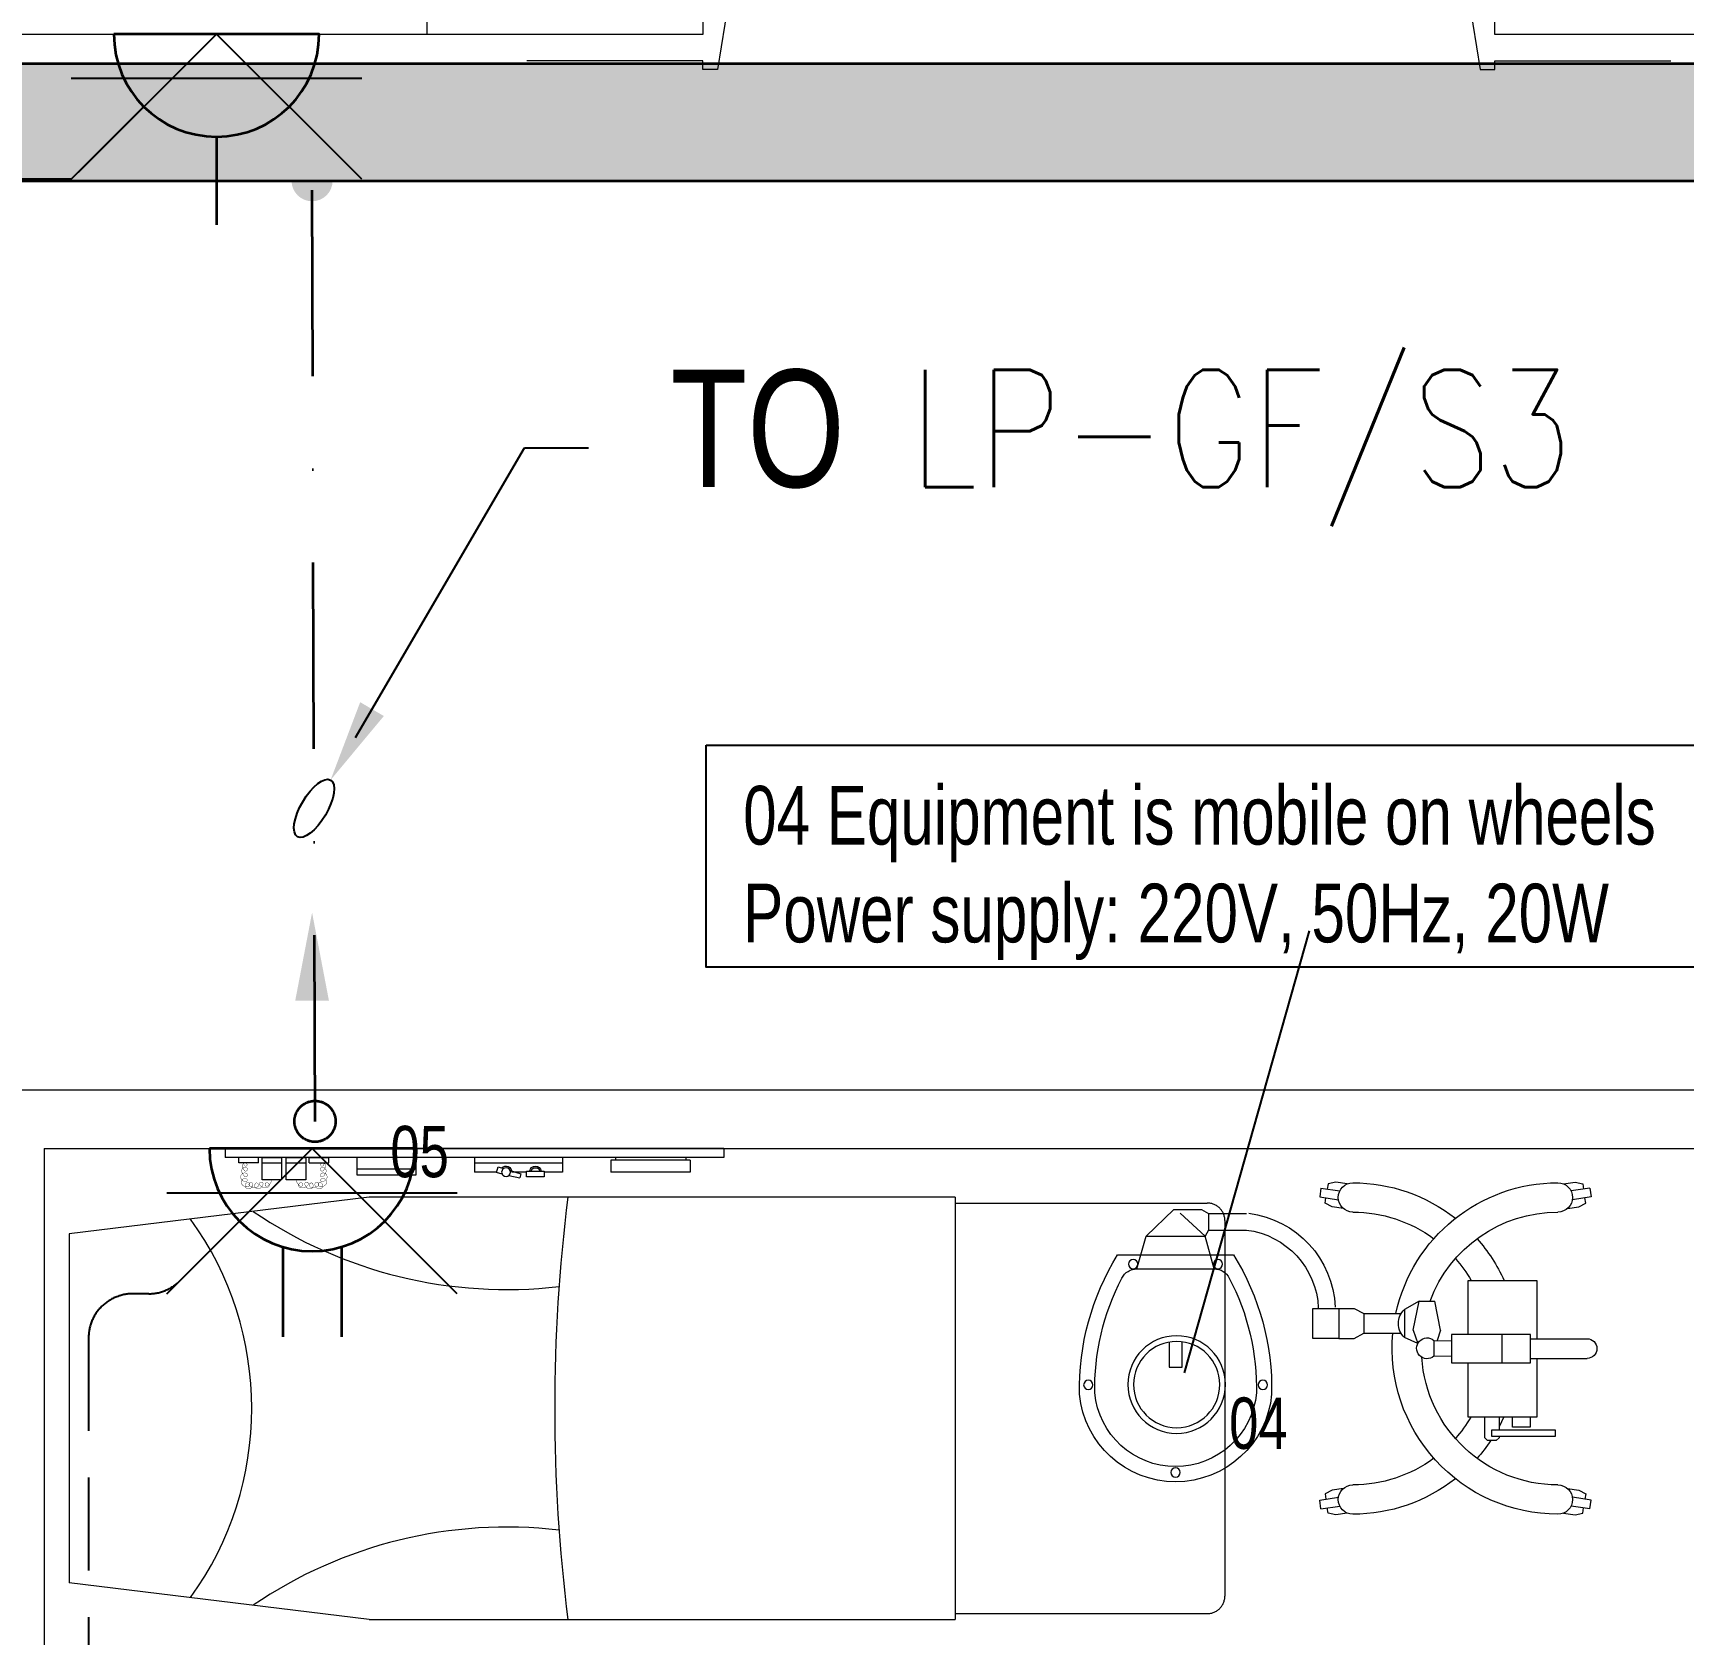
# Model space of a CAD drawing. Header units: inches. Extents: x -12418 to 57169, y -29325 to 19878.
# Drawn here: x 45264 to 48077, y -3675 to -946 of the extents above; entities that cross this region are included whole.
import ezdxf
from ezdxf import colors
from ezdxf.entities.mleader import LeaderData, LeaderLine
from ezdxf.enums import TextEntityAlignment as Align
from ezdxf.math import Vec2, Vec3

# ---------------------------------------------------------------- set-up
doc = ezdxf.new("R2010")
doc.units = ezdxf.units.IN
doc.header["$LTSCALE"] = 25
doc.header["$MEASUREMENT"] = 0
for name, pattern in [('00-Ground Floor$0$HIDDEN', [9.525, 6.35, -3.175]), ('DASHDOT', [25.4, 12.7, -6.35, 0, -6.35]), ('HIDDEN', [9.525, 6.35, -3.175])]:
    doc.linetypes.add(name, pattern=pattern)
doc.layers.get('0').update_dxf_attribs({"color": 8})
doc.layers.get('Defpoints').update_dxf_attribs({"color": 8})
for name, color, linetype, lineweight in [('00-Ground Floor$0$72_EGR_EQP_TAG', 142, 'Continuous', 5), ('00-Ground Floor$0$Cabin', 7, 'Continuous', 5), ('00-Ground Floor$0$LOADING', 253, 'Continuous', 5), ('00-Ground Floor$0$Structure', 251, 'Continuous', 5), ('00-Ground Floor$0$Walls', 251, 'Continuous', 5), ('E-LITE-CIRC @ 100', 6, 'Continuous', 25), ('E-LITE-CLNG-CNDT', 6, 'DASHDOT', 35), ('E-LITE-EXIT-NUMB', 6, 'Continuous', 25), ('E-POWR-CLNG-CNDT', 6, 'DASHDOT', 35), ('E-POWR-FLOR-CNDT', 6, 'HIDDEN', 25), ('E-POWR-FLOR-CNDT @ 100', 6, 'HIDDEN', 25), ('E-POWR-WALL @ 100', 4, 'Continuous', 35), ('T-CABL-TRAY', 251, 'Continuous', 35)]:
    doc.layers.add(name, color=color, linetype=linetype, lineweight=lineweight)
doc.layers.add('Equipment tags', color=3, linetype='Continuous')
doc.styles.add('00-Ground Floor$0$X3G_ENTITY_257CFD', font='swisscl.ttf', dxfattribs={"height": 200})
doc.styles.add('00-Ground Floor$0$X3G_ENTITY_2588D4', font='swisscl.ttf', dxfattribs={"height": 200})
doc.styles.add('DC_Simplex', font='SIMPLEX.shx', dxfattribs={"width": 0.7})

# ---------------------------------------------------------------- blocks, each defined once
blk = doc.blocks.new('00-Ground Floor$0$ME19011A-P')
for p, q in [((-0.425, 0), (0.425, 0)), ((-0.425, 0), (-0.425, -0.015)), ((0.425, 0), (0.425, -0.015)), ((-0.425, -0.015), (0.425, -0.015)), ((-0.3675, -0.0198), (-0.2325, -0.0198)), ((-0.3675, -0.0198), (-0.3675, -0.0399)), ((-0.36, -0.015), (-0.36, -0.0198)), ((-0.24, -0.015), (-0.24, -0.0198)), ((-0.2325, -0.0198), (-0.2325, -0.0399)), ((-0.15, -0.015), (-0.15, -0.04)), ((-0.15, -0.025), (0, -0.025)), ((0, -0.015), (0, -0.04)), ((0.1, -0.015), (0.1, -0.045)), ((0.2, -0.045), (0.2, -0.015)), ((0.2818, -0.015), (0.2484, -0.015)), ((0.2484, -0.0243), (0.2484, -0.015)), ((0.2818, -0.0243), (0.2484, -0.0243)), ((0.2818, -0.0243), (0.2818, -0.015)), ((0.3211, -0.015), (0.2877, -0.015)), ((0.2877, -0.015), (0.2877, -0.0531)), ((0.3211, -0.0243), (0.2877, -0.0243)), ((0.3211, -0.0531), (0.3211, -0.015)), ((0.3623, -0.015), (0.3289, -0.015)), ((0.3289, -0.015), (0.3289, -0.0531)), ((0.3623, -0.0243), (0.3289, -0.0243)), ((0.3623, -0.0531), (0.3623, -0.015)), ((0.3682, -0.0243), (0.3682, -0.015)), ((0.3682, -0.015), (0.4016, -0.015)), ((0.3682, -0.0243), (0.4016, -0.0243)), ((0.4016, -0.0243), (0.4016, -0.015)), ((-0.3675, -0.0399), (-0.2325, -0.0399)), ((-0.15, -0.04), (-0.1187, -0.04)), ((-0.0887, -0.04), (-0.0637, -0.04)), ((-0.0606, -0.0371), (-0.0787, -0.0432)), ((-0.0787, -0.0432), (-0.077, -0.0497)), ((-0.0582, -0.046), (-0.077, -0.0497)), ((-0.0402, -0.0312), (-0.0496, -0.0337)), ((-0.047, -0.0434), (-0.0376, -0.0409)), ((-0.0376, -0.0409), (-0.0402, -0.0312)), ((-0.0379, -0.04), (0, -0.04)), ((0.1, -0.035), (0.2, -0.035)), ((0.1, -0.045), (0.2, -0.045)), ((0.2877, -0.0531), (0.3211, -0.0531)), ((0.3289, -0.0531), (0.3623, -0.0531))]:
    blk.add_line(p, q)
at = {"color": 8, "const_width": 0.000601}
for points in [[(0.3044, -0.0531, -0.184574), (0.2977, -0.0636, -1.44364), (0.2961, -0.0581, -0.837915), (0.2969, -0.0664, -0.30536), (0.2839, -0.062, -1.584726), (0.2894, -0.0609, -0.253153), (0.2827, -0.0684, -0.874198), (0.2775, -0.0585, -0.915253), (0.2791, -0.0658, -0.223821), (0.2683, -0.0644, -1.703343), (0.272, -0.0597, -0.588962), (0.2621, -0.068, -0.717795), (0.2625, -0.0581, -0.983104), (0.2645, -0.0644, -0.326362), (0.2534, -0.0609, -0.758716), (0.2609, -0.0514, -0.906186), (0.2593, -0.0565, -0.189488), (0.2526, -0.0522, -0.7948), (0.2613, -0.0423, -1.223996), (0.2574, -0.047, -0.072149), (0.2534, -0.0403, -0.645886), (0.2609, -0.0324, -1.366917), (0.2574, -0.0371, -0.078415), (0.2542, -0.0308, -0.723006), (0.2613, -0.0256, -1.105484), (0.2582, -0.0292, -0.221197), (0.2566, -0.0243, -0.221197)], [(0.3456, -0.0531, 0.184574), (0.3523, -0.0636, 1.44364), (0.3539, -0.0581, 0.837915), (0.3531, -0.0664, 0.30536), (0.3661, -0.062, 1.584726), (0.3606, -0.0609, 0.253153), (0.3673, -0.0684, 0.874198), (0.3725, -0.0585, 0.915253), (0.3709, -0.0658, 0.223821), (0.3817, -0.0644, 1.703343), (0.378, -0.0597, 0.588962), (0.3879, -0.068, 0.717795), (0.3875, -0.0581, 0.983104), (0.3855, -0.0644, 0.326362), (0.3966, -0.0609, 0.758716), (0.3891, -0.0514, 0.906186), (0.3907, -0.0565, 0.189488), (0.3974, -0.0522, 0.7948), (0.3887, -0.0423, 1.223996), (0.3926, -0.047, 0.072149), (0.3966, -0.0403, 0.645886), (0.3891, -0.0324, 1.366917), (0.3926, -0.0371, 0.078415), (0.3958, -0.0308, 0.723006), (0.3887, -0.0256, 1.105484), (0.3918, -0.0292, 0.221197), (0.3934, -0.0243, 0.221197)]]:
    blk.add_lwpolyline(points, format="xyb", dxfattribs=at)
blk.add_lwpolyline([(-0.1187, -0.0482), (-0.0887, -0.0482), (-0.0887, -0.0382), (-0.1187, -0.0382)], close=True)
blk.add_circle((-0.0537, -0.04), 0.0075)
for centre, radius, start, end in [((-0.1037, -0.04), 0.01, 10.4593, 169.5407), ((-0.1037, -0.04), 0.0075, 14.0075, 165.9925), ((-0.0537, -0.04), 0.01, 45, 180)]:
    blk.add_arc(centre, radius, start, end)
blk = doc.blocks.new('00-Ground Floor$0$M.44.57.64')
at = {"layer": '00-Ground Floor$0$LOADING', "xscale": 1000.000000000002, "yscale": 1000.000000000002, "zscale": 1000.000000000002, "rotation": 225.9999036123427}
blk.add_blockref('00-Ground Floor$0$ME19011A-P', (-80806.9, 16720.7), dxfattribs=at)
blk = doc.blocks.new('00-Ground Floor$0$HF13902-P')
at = {"color": 8, "linetype": '00-Ground Floor$0$HIDDEN'}
for p, q in [((-0.35, -0.6824), (-0.35, -1.1124)), ((0.35, -0.6824), (0.35, -1.1124)), ((0.32, -1.1424), (-0.32, -1.1424))]:
    blk.add_line(p, q, dxfattribs=at)
at = {"linetype": 'Continuous'}
for points in [[(0.36, -0.5224), (0.36, -0.5224), (0.36, -0.5224), (0.36, -0.5224), (0.36, -0.5224), (0.36, -0.5224), (0.36, -0.5224), (0.36, -0.5224), (0.36, -0.5224), (0.36, -0.5224), (0.36, -0.5224), (0.36, -0.5224), (0.36, -0.5224), (0.36, -0.5224), (0.36, -0.5224), (0.36, -0.5224), (0.36, -0.5224), (0.36, -0.5224), (0.36, -0.5224), (0.36, -0.5224), (0.36, -0.5224), (0.36, -0.5224), (0.36, -0.5224), (0.36, -0.5224), (0.36, -0.5224), (0.36, -0.5224), (0.36, -0.5224), (0.36, -0.5224), (0.36, -0.5224), (0.36, -0.5224), (0.36, -0.5224), (0.36, -0.5224), (0.36, -0.5224), (0.36, -0.5224), (0.36, -0.5224), (0.36, -0.5224), (0.36, -0.5224), (0.36, -0.5224), (0.36, -0.5224), (0.36, -0.5224), (0.36, -0.5224), (0.36, -0.5224), (0.36, -0.5224), (0.36, -0.5224), (0.36, -0.5224), (0.36, -0.5224), (0.36, -0.5224), (0.36, -0.5224), (0.36, -0.5224), (0.36, -0.5224), (0.36, -0.5224), (0.36, -0.5224), (0.36, -0.5224), (0.36, -0.5224), (0.36, -0.5224), (0.36, -0.5224), (0.36, -0.5224), (0.36, -0.5224), (0.36, -0.5224), (0.36, -0.5224), (0.36, -0.5224), (0.36, -0.5224), (0.36, -0.5224), (0.36, -0.5224), (0.36, -0.5224), (0.36, -0.5224), (0.36, -0.5224), (0.36, -0.5224), (0.36, -0.5224), (0.36, -0.5224), (0.36, -0.5224), (0.36, -0.5224), (0.36, -0.5224), (0.36, -0.5224), (0.36, -0.5224), (0.36, -0.5224), (0.36, -0.5224), (0.36, -0.5224), (0.36, -0.5224), (0.36, -0.5224), (0.36, -0.5224), (0.36, -0.5224), (0.36, -0.5224), (0.36, -0.5224), (0.36, -0.5224), (0.36, -0.5224), (0.36, -0.5224), (0.36, -0.5224), (0.36, -0.5224), (0.36, -0.5224), (0.36, -0.5224), (0.36, -0.5224), (0.36, -0.5224), (0.36, -0.5224), (0.36, -0.5224), (0.36, -0.5224), (0.36, -0.5224), (0.36, -0.5224), (0.36, -0.5224), (0.36, -0.5224), (0.36, -0.5224), (0.36, -0.5224), (0.36, -0.5224), (0.36, -0.5224), (0.36, -0.5224), (0.36, -0.5224), (0.36, -0.5224), (0.36, -0.5224), (0.36, -0.5224), (0.36, -0.5224), (0.36, -0.5224), (0.36, -0.5224), (0.36, -0.5224), (0.36, -0.5224), (0.36, -0.5224), (0.36, -0.5224), (0.36, -0.5224), (0.36, -0.5224), (0.36, -0.5224), (0.36, -0.5224), (0.36, -0.5224), (0.36, -0.5224), (0.36, -0.5224), (0.36, -0.5224), (0.36, -0.5224), (0.36, -0.5224), (0.36, -0.5224), (0.36, -0.5224), (0.36, -0.5224), (0.36, -0.5224), (0.36, -0.5224), (0.36, -0.5224), (0.36, -0.5224), (0.36, -0.5224), (0.36, -0.5224), (0.36, -0.5224), (0.36, -0.5224), (0.36, -0.5224), (0.36, -0.5224), (0.36, -0.5224), (0.36, -0.5224), (0.36, -0.5224), (0.36, -0.5224), (0.36, -0.5224), (0.36, -0.5224), (0.36, -0.5224), (0.36, -0.5224), (0.36, -0.5224), (0.36, -0.5224), (0.36, -0.5224), (0.36, -0.5224), (0.36, -0.5224), (0.36, -0.5224), (0.36, -0.5224), (0.36, -0.5224), (0.36, -0.5224), (0.36, -0.5224), (0.36, -0.5224), (0.36, -0.5224), (0.36, -0.5224), (0.36, -0.5224), (0.36, -0.5224), (0.36, -0.5224), (0.36, -0.5224), (0.36, -0.5224), (0.36, -0.5224), (0.36, -0.5224), (0.36, -0.5224), (0.36, -0.5224), (0.36, -0.5224), (0.36, -0.5224), (0.36, -0.5224), (0.36, -0.5224), (0.36, -0.5224), (0.36, -0.5224), (0.36, -0.5224), (0.36, -0.5224), (0.36, -0.5224), (0.36, -0.5224), (0.36, -0.5224), (0.36, -0.5224), (0.36, -0.5224), (0.36, -0.5224), (0.36, -0.5224), (0.36, -0.5224), (0.36, -0.5224), (0.36, -0.5224), (0.36, -0.5224), (0.36, -0.5224), (0.36, -0.5224), (0.36, -0.5224), (0.36, -0.5224), (0.36, -0.5224), (0.36, -0.5224), (0.36, -0.5224), (0.36, -0.5224), (0.36, -0.5224), (0.36, -0.5224), (0.36, -0.5224), (0.36, -0.5224), (0.36, -0.5224), (0.36, -0.5224), (0.36, -0.5224), (0.36, -0.5224), (0.36, -0.5224), (0.36, -0.5224), (0.36, -0.5224), (0.36, -0.5224), (0.36, -0.5224), (0.36, -0.5224), (0.36, -0.5224), (0.36, -0.5224), (0.36, -0.5224), (0.36, -0.5224), (0.36, -0.5224), (0.36, -0.5224), (0.36, -0.5224), (0.36, -0.5224), (0.36, -0.5224)], [(0.36, -0.5224), (0.36, -0.5224), (0.36, -0.5224), (0.36, -0.5224), (0.36, -0.5224), (0.36, -0.5224), (0.36, -0.5224), (0.36, -0.5224), (0.36, -0.5224), (0.36, -0.5224), (0.36, -0.5224), (0.36, -0.5224), (0.36, -0.5224), (0.36, -0.5224), (0.36, -0.5224), (0.36, -0.5224), (0.36, -0.5224), (0.36, -0.5224), (0.36, -0.5224), (0.36, -0.5224), (0.36, -0.5224), (0.36, -0.5224), (0.36, -0.5224), (0.36, -0.5224), (0.36, -0.5224), (0.36, -0.5224), (0.36, -0.5224), (0.36, -0.5224), (0.36, -0.5224), (0.36, -0.5224), (0.36, -0.5224), (0.36, -0.5224), (0.36, -0.5224), (0.36, -0.5224), (0.36, -0.5224), (0.36, -0.5224), (0.36, -0.5224), (0.36, -0.5224), (0.36, -0.5224), (0.36, -0.5224), (0.36, -0.5224), (0.36, -0.5224), (0.36, -0.5224), (0.36, -0.5224), (0.36, -0.5224), (0.36, -0.5224), (0.36, -0.5224), (0.36, -0.5224), (0.36, -0.5224), (0.36, -0.5224), (0.36, -0.5224), (0.36, -0.5224), (0.36, -0.5224), (0.36, -0.5224), (0.36, -0.5224), (0.36, -0.5224), (0.36, -0.5224), (0.36, -0.5224), (0.36, -0.5224), (0.36, -0.5224), (0.36, -0.5224), (0.36, -0.5224), (0.36, -0.5224), (0.36, -0.5224), (0.36, -0.5224), (0.36, -0.5224), (0.36, -0.5224), (0.36, -0.5224), (0.36, -0.5224), (0.36, -0.5224), (0.36, -0.5224), (0.36, -0.5224), (0.36, -0.5224), (0.36, -0.5224), (0.36, -0.5224), (0.36, -0.5224), (0.36, -0.5224), (0.36, -0.5224), (0.36, -0.5224), (0.36, -0.5224), (0.36, -0.5224), (0.36, -0.5224), (0.36, -0.5224), (0.36, -0.5224), (0.36, -0.5224), (0.36, -0.5224), (0.36, -0.5224), (0.36, -0.5224), (0.36, -0.5224), (0.36, -0.5224), (0.36, -0.5224), (0.36, -0.5224), (0.36, -0.5224), (0.36, -0.5224), (0.36, -0.5224), (0.36, -0.5224), (0.36, -0.5224), (0.36, -0.5224), (0.36, -0.5224), (0.36, -0.5224), (0.36, -0.5224), (0.36, -0.5224), (0.36, -0.5224), (0.36, -0.5224), (0.36, -0.5224), (0.36, -0.5224), (0.36, -0.5224), (0.36, -0.5224), (0.36, -0.5224), (0.36, -0.5224), (0.36, -0.5224), (0.36, -0.5224), (0.36, -0.5224), (0.36, -0.5224), (0.36, -0.5224), (0.36, -0.5224), (0.36, -0.5224), (0.36, -0.5224), (0.36, -0.5224), (0.36, -0.5224), (0.36, -0.5224), (0.36, -0.5224), (0.36, -0.5224), (0.36, -0.5224), (0.36, -0.5224), (0.36, -0.5224), (0.36, -0.5224), (0.36, -0.5224), (0.36, -0.5224), (0.36, -0.5224), (0.36, -0.5224), (0.36, -0.5224), (0.36, -0.5224), (0.36, -0.5224), (0.36, -0.5224), (0.36, -0.5224), (0.36, -0.5224), (0.36, -0.5224), (0.36, -0.5224), (0.36, -0.5224), (0.36, -0.5224), (0.36, -0.5224), (0.36, -0.5224), (0.36, -0.5224), (0.36, -0.5224), (0.36, -0.5224), (0.36, -0.5224), (0.36, -0.5224), (0.36, -0.5224), (0.36, -0.5224), (0.36, -0.5224), (0.36, -0.5224), (0.36, -0.5224), (0.36, -0.5224), (0.36, -0.5224), (0.36, -0.5224), (0.36, -0.5224), (0.36, -0.5224), (0.36, -0.5224), (0.36, -0.5224), (0.36, -0.5224), (0.36, -0.5224), (0.36, -0.5224), (0.36, -0.5224), (0.36, -0.5224), (0.36, -0.5224), (0.36, -0.5224), (0.36, -0.5224), (0.36, -0.5224), (0.36, -0.5224), (0.36, -0.5224), (0.36, -0.5224), (0.36, -0.5224), (0.36, -0.5224), (0.36, -0.5224), (0.36, -0.5224), (0.36, -0.5224), (0.36, -0.5224), (0.36, -0.5224), (0.36, -0.5224), (0.36, -0.5224), (0.36, -0.5224), (0.36, -0.5224), (0.36, -0.5224), (0.36, -0.5224), (0.36, -0.5224), (0.36, -0.5224), (0.36, -0.5224), (0.36, -0.5224), (0.36, -0.5224), (0.36, -0.5224), (0.36, -0.5224), (0.36, -0.5224), (0.36, -0.5224), (0.36, -0.5224), (0.36, -0.5224), (0.36, -0.5224), (0.36, -0.5224), (0.36, -0.5224), (0.36, -0.5224), (0.36, -0.5224), (0.36, -0.5224), (0.36, -0.5224), (0.36, -0.5224), (0.36, -0.5224), (0.36, -0.5224), (0.36, -0.5224), (0.36, -0.5224), (0.36, -0.5224), (0.36, -0.5224), (0.36, -0.5224), (0.36, -0.5224), (0.36, -0.5224), (0.36, -0.5224)], [(0.36, -0.5224), (0.36, -0.5224), (0.36, -0.5224), (0.36, -0.5224), (0.36, -0.5224), (0.36, -0.5224), (0.36, -0.5224), (0.36, -0.5224), (0.36, -0.5224), (0.36, -0.5224), (0.36, -0.5224), (0.36, -0.5224), (0.36, -0.5224), (0.36, -0.5224), (0.36, -0.5224), (0.36, -0.5224), (0.36, -0.5224), (0.36, -0.5224), (0.36, -0.5224), (0.36, -0.5224), (0.36, -0.5224), (0.36, -0.5224), (0.36, -0.5224), (0.36, -0.5224), (0.36, -0.5224), (0.36, -0.5224), (0.36, -0.5224), (0.36, -0.5224), (0.36, -0.5224), (0.36, -0.5224), (0.36, -0.5224), (0.36, -0.5224), (0.36, -0.5224), (0.36, -0.5224), (0.36, -0.5224), (0.36, -0.5224), (0.36, -0.5224), (0.36, -0.5224), (0.36, -0.5224), (0.36, -0.5224), (0.36, -0.5224), (0.36, -0.5224), (0.36, -0.5224), (0.36, -0.5224), (0.36, -0.5224), (0.36, -0.5224), (0.36, -0.5224), (0.36, -0.5224), (0.36, -0.5224), (0.36, -0.5224), (0.36, -0.5224), (0.36, -0.5224), (0.36, -0.5224), (0.36, -0.5224), (0.36, -0.5224), (0.36, -0.5224), (0.36, -0.5224), (0.36, -0.5224), (0.36, -0.5224), (0.36, -0.5224), (0.36, -0.5224), (0.36, -0.5224), (0.36, -0.5224), (0.36, -0.5224), (0.36, -0.5224), (0.36, -0.5224), (0.36, -0.5224), (0.36, -0.5224), (0.36, -0.5224), (0.36, -0.5224), (0.36, -0.5224), (0.36, -0.5224), (0.36, -0.5224), (0.36, -0.5224), (0.36, -0.5224), (0.36, -0.5224), (0.36, -0.5224), (0.36, -0.5224), (0.36, -0.5224), (0.36, -0.5224), (0.36, -0.5224), (0.36, -0.5224), (0.36, -0.5224), (0.36, -0.5224), (0.36, -0.5224), (0.36, -0.5224), (0.36, -0.5224), (0.36, -0.5224), (0.36, -0.5224), (0.36, -0.5224), (0.36, -0.5224), (0.36, -0.5224), (0.36, -0.5224), (0.36, -0.5224), (0.36, -0.5224), (0.36, -0.5224), (0.36, -0.5224), (0.36, -0.5224), (0.36, -0.5224), (0.36, -0.5224), (0.36, -0.5224), (0.36, -0.5224), (0.36, -0.5224), (0.36, -0.5224), (0.36, -0.5224), (0.36, -0.5224), (0.36, -0.5224), (0.36, -0.5224), (0.36, -0.5224), (0.36, -0.5224), (0.36, -0.5224), (0.36, -0.5224), (0.36, -0.5224), (0.36, -0.5224), (0.36, -0.5224), (0.36, -0.5224), (0.36, -0.5224), (0.36, -0.5224), (0.36, -0.5224), (0.36, -0.5224), (0.36, -0.5224), (0.36, -0.5224), (0.36, -0.5224), (0.36, -0.5224), (0.36, -0.5224), (0.36, -0.5224), (0.36, -0.5224), (0.36, -0.5224), (0.36, -0.5224), (0.36, -0.5224), (0.36, -0.5224), (0.36, -0.5224), (0.36, -0.5224), (0.36, -0.5224), (0.36, -0.5224), (0.36, -0.5224), (0.36, -0.5224), (0.36, -0.5224), (0.36, -0.5224), (0.36, -0.5224), (0.36, -0.5224), (0.36, -0.5224), (0.36, -0.5224), (0.36, -0.5224), (0.36, -0.5224), (0.36, -0.5224), (0.36, -0.5224), (0.36, -0.5224), (0.36, -0.5224), (0.36, -0.5224), (0.36, -0.5224), (0.36, -0.5224), (0.36, -0.5224), (0.36, -0.5224), (0.36, -0.5224), (0.36, -0.5224), (0.36, -0.5224), (0.36, -0.5224), (0.36, -0.5224), (0.36, -0.5224), (0.36, -0.5224), (0.36, -0.5224), (0.36, -0.5224), (0.36, -0.5224), (0.36, -0.5224), (0.36, -0.5224), (0.36, -0.5224), (0.36, -0.5224), (0.36, -0.5224), (0.36, -0.5224), (0.36, -0.5224), (0.36, -0.5224), (0.36, -0.5224), (0.36, -0.5224), (0.36, -0.5224), (0.36, -0.5224), (0.36, -0.5224), (0.36, -0.5224), (0.36, -0.5224), (0.36, -0.5224), (0.36, -0.5224), (0.36, -0.5224), (0.36, -0.5224), (0.36, -0.5224), (0.36, -0.5224), (0.36, -0.5224), (0.36, -0.5224), (0.36, -0.5224), (0.36, -0.5224), (0.36, -0.5224), (0.36, -0.5224), (0.36, -0.5224), (0.36, -0.5224), (0.36, -0.5224), (0.36, -0.5224), (0.36, -0.5224), (0.36, -0.5224), (0.36, -0.5224), (0.36, -0.5224), (0.36, -0.5224), (0.36, -0.5224), (0.36, -0.5224), (0.36, -0.5224), (0.36, -0.5224), (0.36, -0.5224), (0.36, -0.5224), (0.36, -0.5224), (0.36, -0.5224), (0.36, -0.5224), (0.36, -0.5224), (0.36, -0.5224), (0.36, -0.5224), (0.36, -0.5224), (0.36, -0.5224), (0.36, -0.5224), (0.36, -0.5224), (0.36, -0.5224), (0.36, -0.5224), (0.36, -0.5224), (0.36, -0.5224), (0.36, -0.5224), (0.36, -0.5224), (0.36, -0.5224), (0.36, -0.5224), (0.36, -0.5224), (0.36, -0.5224), (0.36, -0.5224), (0.36, -0.5224), (0.36, -0.5224), (0.36, -0.5224), (0.36, -0.5224), (0.36, -0.5224), (0.36, -0.5224), (0.36, -0.5224), (0.36, -0.5224), (0.36, -0.5224), (0.36, -0.5224), (0.36, -0.5224), (0.36, -0.5224), (0.36, -0.5224), (0.36, -0.5224), (0.36, -0.5224), (0.36, -0.5224), (0.36, -0.5224), (0.36, -0.5224), (0.36, -0.5224), (0.36, -0.5224), (0.36, -0.5224), (0.36, -0.5224), (0.36, -0.5224), (0.36, -0.5224), (0.36, -0.5224), (0.36, -0.5224), (0.36, -0.5224), (0.36, -0.5224), (0.36, -0.5224), (0.36, -0.5224), (0.36, -0.5224), (0.36, -0.5224), (0.36, -0.5224), (0.36, -0.5224), (0.36, -0.5224), (0.36, -0.5224), (0.36, -0.5224), (0.36, -0.5224), (0.36, -0.5224), (0.36, -0.5224), (0.36, -0.5224), (0.36, -0.5224), (0.36, -0.5224), (0.36, -0.5224), (0.36, -0.5224), (0.36, -0.5224), (0.36, -0.5224), (0.36, -0.5224), (0.36, -0.5224), (0.36, -0.5224)]]:
    blk.add_lwpolyline(points, close=True, dxfattribs=at)
for points in [[(0.36, -0.5224), (0.36, -0.5224), (0.36, -0.5224), (0.36, -0.5224), (0.36, -0.5224), (0.36, -0.5224), (0.36, -0.5224), (0.36, -0.5224)], [(0.36, -0.5224), (0.36, -0.5224), (0.36, -0.5224), (0.36, -0.5224), (0.36, -0.5224), (0.36, -0.5224), (0.36, -0.5224), (0.36, -0.5224), (0.36, -0.5224), (0.36, -0.5224), (0.36, -0.5224), (0.36, -0.5224), (0.36, -0.5224), (0.36, -0.5224), (0.36, -0.5224), (0.36, -0.5224), (0.36, -0.5224), (0.36, -0.5224), (0.36, -0.5224), (0.36, -0.5224), (0.36, -0.5224), (0.36, -0.5224), (0.36, -0.5224), (0.36, -0.5224), (0.36, -0.5224), (0.36, -0.5224), (0.36, -0.5224), (0.36, -0.5224), (0.36, -0.5224), (0.36, -0.5224), (0.36, -0.5224), (0.36, -0.5224), (0.36, -0.5224), (0.36, -0.5224), (0.36, -0.5224), (0.36, -0.5224), (0.36, -0.5224), (0.36, -0.5224), (0.36, -0.5224), (0.36, -0.5224), (0.36, -0.5224), (0.36, -0.5224), (0.36, -0.5224), (0.36, -0.5224), (0.36, -0.5224), (0.36, -0.5224), (0.36, -0.5224), (0.36, -0.5224), (0.36, -0.5224), (0.36, -0.5224), (0.36, -0.5224), (0.36, -0.5224), (0.36, -0.5224), (0.36, -0.5224), (0.36, -0.5224), (0.36, -0.5224), (0.36, -0.5224), (0.36, -0.5224), (0.36, -0.5224), (0.36, -0.5224), (0.36, -0.5224), (0.36, -0.5224), (0.36, -0.5224), (0.36, -0.5224), (0.36, -0.5224), (0.36, -0.5224), (0.36, -0.5224), (0.36, -0.5224), (0.36, -0.5224), (0.36, -0.5224), (0.36, -0.5224), (0.36, -0.5224), (0.36, -0.5224), (0.36, -0.5224), (0.36, -0.5224), (0.36, -0.5224), (0.36, -0.5224), (0.36, -0.5224), (0.36, -0.5224), (0.36, -0.5224), (0.36, -0.5224), (0.36, -0.5224), (0.36, -0.5224), (0.36, -0.5224), (0.36, -0.5224), (0.36, -0.5224), (0.36, -0.5224), (0.36, -0.5224), (0.36, -0.5224), (0.36, -0.5224), (0.36, -0.5224), (0.36, -0.5224), (0.36, -0.5224), (0.36, -0.5224), (0.36, -0.5224), (0.36, -0.5224), (0.36, -0.5224), (0.36, -0.5224), (0.36, -0.5224), (0.36, -0.5224), (0.36, -0.5224), (0.36, -0.5224), (0.36, -0.5224), (0.36, -0.5224), (0.36, -0.5224), (0.36, -0.5224), (0.36, -0.5224), (0.36, -0.5224), (0.36, -0.5224), (0.36, -0.5224), (0.36, -0.5224)], [(0.36, -0.5224), (0.36, -0.5224), (0.36, -0.5224), (0.36, -0.5224), (0.36, -0.5224), (0.36, -0.5224), (0.36, -0.5224), (0.36, -0.5224), (0.36, -0.5224), (0.36, -0.5224), (0.36, -0.5224), (0.36, -0.5224), (0.36, -0.5224), (0.36, -0.5224), (0.36, -0.5224), (0.36, -0.5224), (0.36, -0.5224)], [(0.36, -0.5224), (0.36, -0.5224), (0.36, -0.5224), (0.36, -0.5224), (0.36, -0.5224), (0.36, -0.5224), (0.36, -0.5224)], [(0.36, -0.5224), (0.36, -0.5224), (0.36, -0.5224), (0.36, -0.5224), (0.36, -0.5224), (0.36, -0.5224), (0.36, -0.5224), (0.36, -0.5224), (0.36, -0.5224), (0.36, -0.5224), (0.36, -0.5224), (0.36, -0.5224)], [(0.36, -0.5224), (0.36, -0.5224), (0.36, -0.5224), (0.36, -0.5224), (0.36, -0.5224), (0.36, -0.5224), (0.36, -0.5224), (0.36, -0.5224), (0.36, -0.5224), (0.36, -0.5224), (0.36, -0.5224), (0.36, -0.5224), (0.36, -0.5224), (0.36, -0.5224), (0.36, -0.5224), (0.36, -0.5224), (0.36, -0.5224), (0.36, -0.5224), (0.36, -0.5224), (0.36, -0.5224), (0.36, -0.5224), (0.36, -0.5224), (0.36, -0.5224), (0.36, -0.5224), (0.36, -0.5224), (0.36, -0.5224), (0.36, -0.5224), (0.36, -0.5224), (0.36, -0.5224), (0.36, -0.5224), (0.36, -0.5224), (0.36, -0.5224), (0.36, -0.5224), (0.36, -0.5224), (0.36, -0.5224), (0.36, -0.5224), (0.36, -0.5224), (0.36, -0.5224), (0.36, -0.5224), (0.36, -0.5224), (0.36, -0.5224), (0.36, -0.5224), (0.36, -0.5224), (0.36, -0.5224), (0.36, -0.5224), (0.36, -0.5224), (0.36, -0.5224), (0.36, -0.5224), (0.36, -0.5224), (0.36, -0.5224), (0.36, -0.5224), (0.36, -0.5224), (0.36, -0.5224), (0.36, -0.5224), (0.36, -0.5224), (0.36, -0.5224), (0.36, -0.5224), (0.36, -0.5224), (0.36, -0.5224), (0.36, -0.5224), (0.36, -0.5224), (0.36, -0.5224), (0.36, -0.5224), (0.36, -0.5224), (0.36, -0.5224), (0.36, -0.5224), (0.36, -0.5224), (0.36, -0.5224), (0.36, -0.5224), (0.36, -0.5224), (0.36, -0.5224), (0.36, -0.5224), (0.36, -0.5224), (0.36, -0.5224), (0.36, -0.5224), (0.36, -0.5224), (0.36, -0.5224), (0.36, -0.5224), (0.36, -0.5224), (0.36, -0.5224), (0.36, -0.5224), (0.36, -0.5224), (0.36, -0.5224), (0.36, -0.5224), (0.36, -0.5224), (0.36, -0.5224), (0.36, -0.5224), (0.36, -0.5224), (0.36, -0.5224)], [(0.36, -0.5224), (0.36, -0.5224), (0.36, -0.5224), (0.36, -0.5224), (0.36, -0.5224), (0.36, -0.5224), (0.36, -0.5224), (0.36, -0.5224), (0.36, -0.5224), (0.36, -0.5224)], [(0.36, -0.5224), (0.36, -0.5224), (0.36, -0.5224), (0.36, -0.5224), (0.36, -0.5224), (0.36, -0.5224), (0.36, -0.5224), (0.36, -0.5224), (0.36, -0.5224), (0.36, -0.5224)], [(0.36, -0.5224), (0.36, -0.5224), (0.36, -0.5224), (0.36, -0.5224), (0.36, -0.5224), (0.36, -0.5224), (0.36, -0.5224), (0.36, -0.5224), (0.36, -0.5224), (0.36, -0.5224), (0.36, -0.5224), (0.36, -0.5224), (0.36, -0.5224), (0.36, -0.5224), (0.36, -0.5224)], [(0.36, -0.5224), (0.36, -0.5224), (0.36, -0.5224), (0.36, -0.5224), (0.36, -0.5224), (0.36, -0.5224), (0.36, -0.5224), (0.36, -0.5224), (0.36, -0.5224), (0.36, -0.5224)], [(0.36, -0.5224), (0.36, -0.5224), (0.36, -0.5224), (0.36, -0.5224), (0.36, -0.5224), (0.36, -0.5224), (0.36, -0.5224)], [(0.36, -0.5224), (0.36, -0.5224), (0.36, -0.5224), (0.36, -0.5224), (0.36, -0.5224), (0.36, -0.5224), (0.36, -0.5224), (0.36, -0.5224), (0.36, -0.5224), (0.36, -0.5224)], [(0.36, -0.5224), (0.36, -0.5224), (0.36, -0.5224), (0.36, -0.5224), (0.36, -0.5224), (0.36, -0.5224), (0.36, -0.5224), (0.36, -0.5224), (0.36, -0.5224), (0.36, -0.5224), (0.36, -0.5224), (0.36, -0.5224), (0.36, -0.5224), (0.36, -0.5224), (0.36, -0.5224), (0.36, -0.5224), (0.36, -0.5224), (0.36, -0.5224)], [(0.36, -0.5224), (0.36, -0.5224), (0.36, -0.5224), (0.36, -0.5224), (0.36, -0.5224), (0.36, -0.5224), (0.36, -0.5224), (0.36, -0.5224), (0.36, -0.5224)]]:
    blk.add_lwpolyline(points, dxfattribs=at)
blk.add_circle((0.36, -0.5224), 0.000000101)
at = {"color": 8}
for centre, radius, start, end in [((0, 1.0679), 0.5515, 234.1788, 305.8212), ((-0.9704, 0.0819), 0.7679, 353.3222, 34.2669), ((0.9704, 0.0819), 0.7679, 145.7331, 186.6778), ((0, -2.9071), 2.9071, 82.8865, 97.1135)]:
    blk.add_arc(centre, radius, start, end, dxfattribs=at)
at = {"color": 8, "linetype": '00-Ground Floor$0$HIDDEN'}
for centre, start, end in [((-0.32, -1.1124), 180, 270), ((0.32, -1.1124), 270, 0)]:
    blk.add_arc(centre, 0.03, start, end, dxfattribs=at)
at = {"layer": '00-Ground Floor$0$LOADING'}
for p, q in [((-0.36, 0.3161), (-0.2975, 0.8276)), ((0.2975, 0.8276), (-0.2975, 0.8276)), ((0.36, 0.3161), (0.2975, 0.8276)), ((-0.36, 0.3161), (-0.36, -0.6824)), ((0.36, -0.6824), (0.36, 0.3161)), ((0.36, -0.6824), (-0.36, -0.6824))]:
    blk.add_line(p, q, dxfattribs=at)
blk = doc.blocks.new('00-Ground Floor$0$mobile light')
at = {"layer": '00-Ground Floor$0$LOADING'}
for p, q in [((1883.78, -497.56), (1883.65, -498.45)), ((1885.1, -497.29), (1883.78, -497.56)), ((1887.04, -497.59), (1885.1, -497.29)), ((1923.94, -497.59), (1925.88, -497.29)), ((1925.88, -497.29), (1927.2, -497.56)), ((1927.2, -497.56), (1927.33, -498.45)), ((1882.58, -498.29), (1882.35, -499.8)), ((1882.35, -499.8), (1885.55, -500.28)), ((1882.58, -498.29), (1885.78, -498.78)), ((1883.28, -500.85), (1883.42, -499.96)), ((1928.41, -498.29), (1925.2, -498.78)), ((1928.63, -499.8), (1925.43, -500.28)), ((1927.7, -500.85), (1927.56, -499.96)), ((1928.41, -498.29), (1928.63, -499.8)), ((1884.47, -501.5), (1883.28, -500.85)), ((1886.4, -501.79), (1884.47, -501.5)), ((1924.58, -501.79), (1926.52, -501.5)), ((1926.52, -501.5), (1927.7, -500.85)), ((1947.59, -502.62), (1941.09, -502.62)), ((1948.76, -501.94), (1947.59, -502.62)), ((1947.59, -502.62), (1947.59, -505.45)), ((1948.15, -506.5), (1952.41, -502.55)), ((1953.47, -501.94), (1948.76, -501.94)), ((1958.23, -506.5), (1953.47, -501.94)), ((1947.59, -505.45), (1941.09, -505.45)), ((1947.59, -505.45), (1948.15, -506.5)), ((1946.6, -512.08), (1948.15, -506.5)), ((1958.23, -506.5), (1948.15, -506.5)), ((1959.78, -512.08), (1958.23, -506.5)), ((1963.08, -509.67), (1943.3, -509.67)), ((1959.78, -512.08), (1946.6, -512.08)), ((1908.01, -522.53), (1909, -517.55)), ((1911.69, -517.55), (1909, -517.55)), ((1912.69, -522.53), (1911.69, -517.55)), ((1911.69, -517.55), (1914.17, -518.99)), ((1914.17, -518.99), (1914.17, -523.77)), ((1921.08, -519.69), (1914.74, -519.69)), ((1922.73, -518.8), (1921.08, -519.69)), ((1921.08, -519.69), (1921.08, -523.01)), ((1921.08, -519.69), (1921.08, -523.01)), ((1925.38, -518.8), (1922.73, -518.8)), ((1908.01, -522.53), (1908.62, -524.28)), ((1912.69, -522.53), (1911.9, -524.78)), ((1921.08, -523.01), (1914.77, -523.01)), ((1922.73, -523.93), (1921.08, -523.04)), ((1892.68, -523.97), (1883.05, -523.97)), ((1892.68, -528.06), (1892.68, -523.24)), ((1892.68, -523.24), (1906.16, -523.24)), ((1897.5, -528.06), (1897.5, -523.24)), ((1906.16, -523.24), (1906.16, -528.06)), ((1909.15, -524.25), (1906.16, -524.32)), ((1909.15, -524.25), (1909.15, -526.94)), ((1911.9, -524.78), (1914.17, -523.77)), ((1925.38, -523.93), (1922.73, -523.93)), ((1892.68, -527.34), (1883.05, -527.34)), ((1906.16, -528.06), (1892.68, -528.06)), ((1909.15, -526.94), (1906.16, -526.87)), ((1882.35, -551.47), (1885.55, -550.99)), ((1884.47, -549.77), (1883.28, -550.42)), ((1883.28, -550.42), (1883.42, -551.31)), ((1886.4, -549.48), (1884.47, -549.77)), ((1924.58, -549.48), (1926.52, -549.77)), ((1928.63, -551.47), (1925.43, -550.99)), ((1926.52, -549.77), (1927.7, -550.42)), ((1927.7, -550.42), (1927.56, -551.31)), ((1882.58, -552.98), (1882.35, -551.47)), ((1882.58, -552.98), (1885.78, -552.5)), ((1883.78, -553.71), (1883.65, -552.82)), ((1885.1, -553.98), (1883.78, -553.71)), ((1887.04, -553.69), (1885.1, -553.98)), ((1923.94, -553.69), (1925.88, -553.98)), ((1928.41, -552.98), (1925.2, -552.5)), ((1925.88, -553.98), (1927.2, -553.71)), ((1927.2, -553.71), (1927.33, -552.82)), ((1928.41, -552.98), (1928.63, -551.47))]:
    blk.add_line(p, q, dxfattribs=at)
for points in [[(1903.33, -523.24), (1903.33, -514.02), (1891.61, -514.02), (1891.61, -523.97)], [(1954.27, -524.55), (1954.27, -528.82), (1952.05, -528.82), (1952.05, -524.5)], [(1891.61, -527.34), (1891.61, -537.34), (1903.33, -537.34), (1903.33, -528.06)], [(1892.74, -537.34), (1892.74, -539.04), (1895.76, -539.04), (1895.76, -537.34)], [(1898.05, -537.34), (1898.05, -539.5)], [(1898.05, -540.63), (1898.05, -540.87), (1898.53, -541.35), (1900.02, -541.35), (1900.5, -540.87), (1900.5, -537.34)]]:
    blk.add_lwpolyline(points, dxfattribs=at)
for points in [[(1929.78, -518.8), (1925.38, -518.8), (1925.38, -523.93), (1929.78, -523.93)], [(1899.3, -539.5), (1888.5, -539.5), (1888.5, -540.63), (1899.3, -540.63)]]:
    blk.add_lwpolyline(points, close=True, dxfattribs=at)
for centre, radius in [((1945.96, -511.25), 0.793), ((1960.42, -511.25), 0.793), ((1953.01, -531.79), 8.32), ((1953.01, -531.79), 7.35), ((1938.31, -531.85), 0.793), ((1968.07, -531.85), 0.793), ((1953.19, -546.77), 0.793)]:
    blk.add_circle(centre, radius, dxfattribs=at)
for centre, radius, start, end in [((1888.02, -499.89), 2.5, 90, 270), ((1888.02, -525.64), 28.25, 12.1463, 90), ((1922.96, -525.64), 28.25, 90, 128.2073), ((1922.96, -499.89), 2.5, 270, 90), ((1888.02, -525.64), 23.25, 20.3387, 90), ((1922.96, -525.64), 23.25, 90, 126.3743), ((1942.82, -519.31), 16.86, 97.1293, 177.6115), ((1942.82, -519.31), 13.97, 97.1293, 177.6115), ((1922.96, -525.64), 28.25, 138.4974, 155.7305), ((1922.96, -525.64), 23.25, 138.7224, 150.0382), ((1980.13, -532.49), 43.32, 148.2167, 181.2501), ((1926.25, -532.49), 43.32, 358.7499, 31.7833), ((1980.13, -532.49), 40.72, 152.4092, 181.2501), ((1946.6, -514.96), 2.89, 90, 152.4092), ((1959.78, -514.96), 2.89, 27.5908, 90), ((1926.25, -532.49), 40.72, 358.7499, 27.5908), ((1911.94, -521.38), 3.27, 313.0112, 46.9888), ((1888.02, -525.64), 28.25, 270, 5.3386), ((1883.05, -525.65), 1.68, 90, 270), ((1910.32, -525.6), 1.78, 229.0673, 130.9327), ((1888.02, -525.64), 23.25, 270, 356.3184), ((1953.19, -531.93), 16.44, 185.2361, 354.7639), ((1953.19, -531.93), 13.84, 185.2361, 354.7639), ((1922.96, -525.64), 28.25, 204.483, 208.105), ((1922.96, -525.64), 23.25, 210.2349, 221.2776), ((1922.96, -525.64), 28.25, 213.7985, 221.5026), ((1922.96, -525.64), 23.25, 233.6257, 270), ((1922.96, -525.64), 28.25, 231.7927, 270), ((1888.02, -551.39), 2.5, 90, 270), ((1922.96, -551.39), 2.5, 270, 90)]:
    blk.add_arc(centre, radius, start, end, dxfattribs=at)
blk = doc.blocks.new('00-Ground Floor')
at = {"layer": '00-Ground Floor$0$Cabin'}
for points in [[(46405.8, -723), (46405.8, -723), (46405.8, -698), (46480.8, -698), (46430.8, -1008), (46405.8, -1008), (46405.8, -993), (46105.8, -993)], [(47750.8, -698), (47680.8, -698), (47730.8, -1008), (47755.8, -1008), (47755.8, -993), (48055.8, -993)]]:
    blk.add_lwpolyline(points, dxfattribs=at)
at = {"layer": '00-Ground Floor$0$Structure'}
for points in [[(48560.8, 1602), (48560.8, 2277), (46160.8, 2277), (46160.8, -723), (46405.8, -723), (46405.8, -948), (45935.8, -948), (45935.8, 2502), (48785.8, 2502), (48785.8, -948), (47755.8, -948)], [(47755.8, -948), (47755.8, -723), (48560.8, -723), (48560.8, 1302)]]:
    blk.add_lwpolyline(points, dxfattribs=at)
at = {"layer": '00-Ground Floor$0$Walls'}
for p, q in [((45217.9, -947.4, 0), (45935.8, -947.4)), ((37849.5, -2747.4, 0), (49047.9, -2747.4, 0)), ((45282.9, -2847.4, 0), (45282.9, -6847.4, 0)), ((45282.9, -2847.4, 0), (48817.9, -2847.4, 0))]:
    blk.add_line(p, q, dxfattribs=at)
at = {"layer": '00-Ground Floor$0$LOADING', "xscale": -1, "rotation": 225.9999036123427}
blk.add_blockref('00-Ground Floor$0$M.44.57.64', (90122.1, 66895.3, 0), dxfattribs=at)
at = {"layer": '00-Ground Floor$0$LOADING', "xscale": -10, "yscale": 10, "zscale": 10}
blk.add_blockref('00-Ground Floor$0$mobile light', (66743.6, 2068.2, 0), dxfattribs=at)
at = {"layer": '00-Ground Floor$0$LOADING', "xscale": 1000, "yscale": 1000, "zscale": 1000, "rotation": 90.00000000000001}
blk.add_blockref('00-Ground Floor$0$HF13902-P', (46153.3, -3290.2, 0), dxfattribs=at)
at = {"layer": '00-Ground Floor$0$72_EGR_EQP_TAG', "char_height": 87.47, "attachment_point": 2, "style": '00-Ground Floor$0$X3G_ENTITY_257CFD'}
for s, insert in [('05', (45923, -2808.7, 0)), ('04', (47352.8, -3271.8, 0))]:
    blk.add_mtext(s, dxfattribs=dict(at, insert=insert))
blk = doc.blocks.new('*U31')
for p, q in [((-1.677, 0.5), (-3.211, 0.5)), ((-1.677, -0.5), (-3.211, -0.5))]:
    blk.add_line(p, q)
blk.add_lwpolyline([(0, 1.75, 1), (0, -1.75)], format="xyb", close=True)
at = {"layer": 'Defpoints'}
for p, q in [((-2.475, 2.475), (0, 0)), ((-0.758, -2.475), (-0.758, 2.475)), ((-2.475, -2.475), (0, 0))]:
    blk.add_line(p, q, dxfattribs=at)
at = {"layer": 'E-LITE-EXIT-NUMB', "style": 'DC_Simplex', "width": 0.7, "flags": 8}
blk.add_attdef('TYPE', text='', height=2, rotation=360, dxfattribs=at).set_placement((-2.682, 5.238), align=Align.RIGHT)
blk.add_attdef('CIRCUIT', (2.682, 5.238), '', height=2, rotation=360, dxfattribs=at)
blk = doc.blocks.new('*U54')
blk.add_line((-1.75, 0), (-3.25, 0))
blk.add_lwpolyline([(0, 1.75, 1), (0, -1.75)], format="xyb", close=True)
at = {"layer": 'Defpoints'}
for p, q in [((-2.475, 2.475), (0, 0)), ((-0.758, -2.475), (-0.758, 2.475)), ((-2.475, -2.475), (0, 0))]:
    blk.add_line(p, q, dxfattribs=at)
at = {"layer": 'E-LITE-EXIT-NUMB', "style": 'DC_Simplex', "width": 0.7, "flags": 8}
blk.add_attdef('TYPE', text='', height=2, rotation=360, dxfattribs=at).set_placement((-2.682, 5.238), align=Align.RIGHT)
blk.add_attdef('CIRCUIT', (2.682, 5.238), '', height=2, rotation=360, dxfattribs=at)
blk = doc.blocks.new('ARR0W')
at = {"color": 45}
blk.add_ellipse((0, 0), major_axis=(0.4, 0), ratio=0.4, dxfattribs=at)
at = {"color": 45, "ltscale": 0.5}
blk.add_solid([(-1.4, 0.167), (-0.4, 0), (-1.4, -0.167)], dxfattribs=at)
blk = doc.blocks.new('*U29')
blk.add_hatch(color=256).paths.add_polyline_path([(-0.287, 0), (0, -1.5), (0.287, 0)])
blk = doc.blocks.new('*U69')
at = {"lineweight": 0}
h = blk.add_hatch(dxfattribs=at)
h.set_pattern_fill('HEX', color=253, scale=8, angle=180, style=0)
h.set_pattern_definition([(180, (-17177.167, -2e-10), (6e-13, -43.99409), [25.4, -50.8]), (300, (-17177.167, -2e-10), (38.1, 21.99705), [25.4, -50.8]), (240, (-17202.567, -2e-10), (38.1, -21.99705), [25.4, -50.8])])
h.paths.add_polyline_path([(-9515.4, 200), (-9515.4, 0), (0, 0), (0, 200)])
at = {"color": 0}
for p, q in [((0, 200), (-9515.4, 200)), ((0, 0), (-9515.4, 0))]:
    blk.add_line(p, q, dxfattribs=at)
blk = doc.blocks.new('A$C767e6835')
at = {"layer": 'T-CABL-TRAY', "linetype": 'Continuous', "rotation": 180}
blk.add_blockref('*U69', (18729.4, 1850), dxfattribs=at)

msp = doc.modelspace()

# ---------------------------------------------------------------- hatches: boundary and pattern name
at = {"layer": 'E-POWR-CLNG-CNDT'}
h = msp.add_hatch(color=256, dxfattribs=at)
h.dxf.hatch_style = 1
h.paths.add_polyline_path([(45704.7, -1197.4, 1), (45774.7, -1197.4, 1)])

# ---------------------------------------------------------------- linework, layer by layer
at = {"color": 7}
msp.add_line((47226.8, -3229.4, 0), (47440.1, -2476.1, 0), dxfattribs=at)
at = {"layer": 'E-POWR-CLNG-CNDT', "elevation": 0}
msp.add_lwpolyline([(45744.7, -2801), (45739.7, -1197.4)], dxfattribs=at)
at = {"layer": 'E-POWR-CLNG-CNDT'}
msp.add_circle((45744.7, -2801, 0), 35, dxfattribs=at)
at = {"layer": 'E-POWR-FLOR-CNDT', "elevation": 0}
msp.add_lwpolyline([(45453.1, -1071.2), (45329.4, -1194.9), (35089.1, -1194.9), (34965.4, -1071.2)], dxfattribs=at)
msp.add_lwpolyline([(45616, -2971.2), (45514.2, -3072.9, -0.198912), (45461.2, -3094.9), (45433.7, -3094.9, 0.414214), (45358.7, -3169.9), (45358.7, -5548.7)], format="xyb", dxfattribs=at)
at = {"layer": 'Equipment tags'}
msp.add_lwpolyline([(46411.4, -2159.5), (48242.1, -2159.5), (48242.1, -2538.1), (46411.4, -2538.1)], close=True, dxfattribs=at)

# ---------------------------------------------------------------- block references
at = {"layer": 'E-LITE-CLNG-CNDT'}
msp.add_blockref('00-Ground Floor', (0, 0), dxfattribs=at)
at = {"layer": 'E-POWR-FLOR-CNDT'}
msp.add_blockref('A$C767e6835', (20099.5, -2847.4, 0.4), dxfattribs=at)
at = {"layer": 'E-POWR-FLOR-CNDT @ 100', "xscale": 100, "yscale": 100, "zscale": 100, "rotation": 180}
msp.add_blockref('*U29', (45739.7, -2595), dxfattribs=at)
at = {"layer": 'E-POWR-WALL @ 100', "xscale": 100, "yscale": 100, "zscale": 100}
for name, p, rotation in [('*U54', (45576.8, -947.4, 0), 90.00000000000001), ('*U31', (45739.7, -2847.4, 0), 89.99999999999999)]:
    msp.add_blockref(name, p, dxfattribs=dict(at, rotation=rotation))

# ---------------------------------------------------------------- texts
at = {"layer": 'Equipment tags', "insert": (46474.6, -2229.1), "char_height": 100, "attachment_point": 1, "style": '00-Ground Floor$0$X3G_ENTITY_2588D4'}
msp.add_mtext_dynamic_manual_height_columns('04 Equipment is mobile on wheels\\PPower supply: 220V, 50Hz, 20W', width=1707.103, gutter_width=100, heights=[1691.6], dxfattribs=at)

# ---------------------------------------------------------------- leaders
at = {"layer": 'E-LITE-CIRC @ 100'}
ml = msp.add_multileader_mtext('Standard', dxfattribs=at)
ml.set_content('{\\Fdc_el_romans|c0;\\W0.8;TO\\Fromans|c0; \\Fsimplex|c0;LP-GF/S3}', color=256, style='DC_Simplex')
ml.set_leader_properties()
ml.set_arrow_properties(name='ARR0W')
ml.build(insert=Vec2(0, 0))
ml.multileader.update_dxf_attribs({"dogleg_length": 200, "arrow_head_size": 140, "scale": 100})
ctx = ml.context
ctx.base_point, ctx.scale, ctx.char_height, ctx.arrow_head_size, ctx.landing_gap_size, ctx.plane_origin, ctx.plane_x_axis, ctx.plane_y_axis = Vec3(46210.8, -1652.9, 0), 100, 200, 140, 140, Vec3(60295.7, -9630.8, 0), Vec3(1, 0.000001, 0), Vec3(-0.000001, 1, 0)
notes = []
notes.append((ctx, [(0, (1, 1, 0), (46102, -1652.9, 0), (1, 0.000001, 0), 108.8, [(0, [(45743, -2267.4, 0)], 0, [])])]))
ctx.mtext.insert, ctx.mtext.text_direction, ctx.mtext.rotation, ctx.mtext.flow_direction = Vec3(46350.8, -1519.6, 0), Vec3(1, 0.000001, 0), 0.000001, 5
for ctx, leaders in notes:
    for number, flags, end, landing, length, lines in leaders:
        leader = LeaderData()
        leader.index, (leader.has_last_leader_line, leader.has_dogleg_vector, leader.attachment_direction) = number, flags
        leader.last_leader_point, leader.dogleg_vector, leader.dogleg_length = Vec3(end), Vec3(landing), length
        for number, points, colour, breaks in lines:
            line = LeaderLine()
            line.index, line.vertices, line.color, line.breaks = number, Vec3.list(points), colors.encode_raw_color(colour), breaks
            leader.lines.append(line)
        ctx.leaders.append(leader)

doc.saveas('drawing.dxf')
